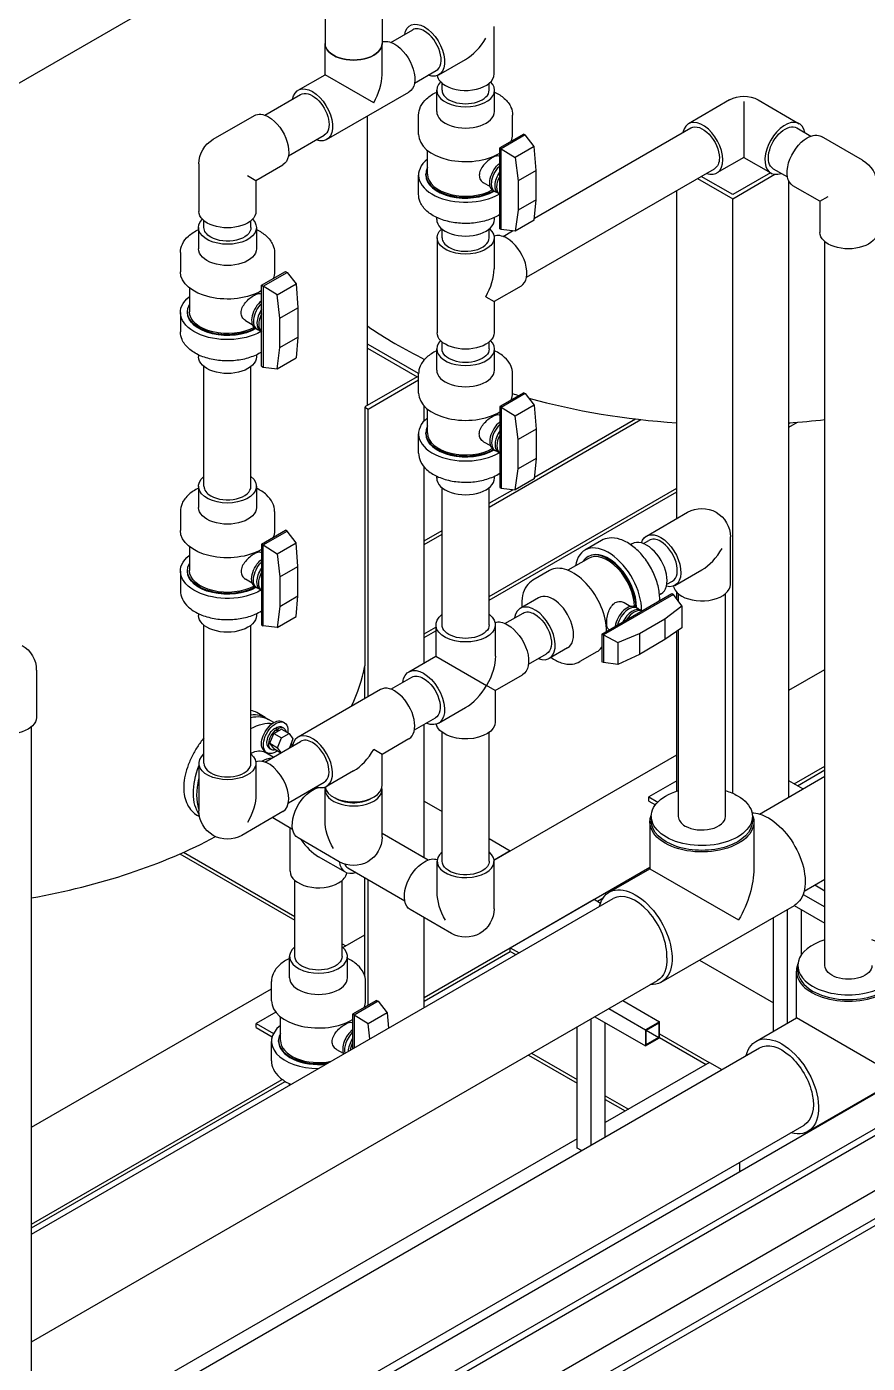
# Model space of a CAD drawing. Header units: inches. Extents: x 384 to 2495, y 344 to 1371.
# Drawn here: x 1359 to 1401.4, y 1245.7 to 1313.1 of the extents above; entities that cross this region are included whole.
import ezdxf

# ---------------------------------------------------------------- set-up
doc = ezdxf.new("R2010")
doc.units = ezdxf.units.IN
doc.header["$MEASUREMENT"] = 0
doc.layers.add('VISIBLE', color=7, linetype='Continuous')

msp = doc.modelspace()

# ---------------------------------------------------------------- linework, layer by layer
at = {"layer": 'VISIBLE'}
for p, q in [((1338.182, 1298.534), (1373.215, 1318.76)), ((1376.886, 1317.085), (1376.886, 1312.288)), ((1374.011, 1313.857), (1374.011, 1312.288)), ((1377.337, 1312.351), (1378.435, 1312.985)), ((1382.543, 1310.757), (1382.543, 1313.156)), ((1374.011, 1310.72), (1374.011, 1312.288)), ((1376.886, 1310.72), (1376.886, 1312.288)), ((1379.747, 1310.712), (1381.106, 1311.496)), ((1372.653, 1309.936), (1374.011, 1310.72)), ((1376.465, 1309.303), (1374.011, 1310.72)), ((1378.525, 1310.295), (1379.622, 1310.928)), ((1379.646, 1308.871), (1379.646, 1309.941)), ((1379.918, 1309.941), (1379.918, 1310.29)), ((1382.293, 1309.941), (1382.293, 1310.29)), ((1382.566, 1308.871), (1382.566, 1309.941)), ((1370.973, 1308.677), (1372.778, 1309.719)), ((1374.09, 1307.446), (1378.245, 1309.844)), ((1394.434, 1309.447), (1392.356, 1308.247)), ((1395.152, 1309.375), (1395.152, 1306.542)), ((1395.871, 1309.447), (1397.948, 1308.247)), ((1368.366, 1307.461), (1370.443, 1308.66)), ((1376.162, 1294.027), (1376.162, 1308.642)), ((1378.731, 1307.704), (1378.731, 1308.677)), ((1383.481, 1307.704), (1383.481, 1308.677)), ((1384.581, 1303.469), (1392.481, 1308.031)), ((1397.823, 1308.031), (1398.538, 1307.618)), ((1372.161, 1306.62), (1373.965, 1307.662)), ((1384.037, 1307.726), (1382.827, 1307.028)), ((1384.114, 1307.681), (1382.905, 1306.983)), ((1384.037, 1307.726), (1384.114, 1307.681)), ((1384.572, 1307.095), (1384.114, 1307.681)), ((1401.145, 1306.402), (1399.068, 1307.601)), ((1379.186, 1305.695), (1379.186, 1306.897)), ((1382.827, 1306.586), (1382.796, 1306.604)), ((1382.827, 1302.946), (1382.827, 1307.028)), ((1382.827, 1307.028), (1382.905, 1306.983)), ((1382.905, 1306.983), (1383.61, 1306.539)), ((1382.905, 1302.901), (1382.905, 1306.983)), ((1384.572, 1307.095), (1383.61, 1306.539)), ((1383.61, 1306.539), (1383.754, 1305.366)), ((1384.666, 1305.892), (1384.572, 1307.095)), ((1395.152, 1306.542), (1393.794, 1305.758)), ((1395.152, 1306.542), (1396.511, 1305.758)), ((1367.647, 1306.216), (1367.647, 1303.817)), ((1370.522, 1305.386), (1371.881, 1306.17)), ((1384.666, 1305.892), (1383.754, 1305.366)), ((1384.182, 1300.497), (1393.669, 1305.974)), ((1384.666, 1304.408), (1384.666, 1305.892)), ((1396.636, 1305.974), (1397.351, 1305.561)), ((1370.101, 1305.629), (1370.522, 1305.386)), ((1370.522, 1305.386), (1370.522, 1303.817)), ((1378.731, 1304.681), (1378.731, 1305.654)), ((1379.09, 1305.654), (1379.09, 1305.695)), ((1382.356, 1305.057), (1382.016, 1305.253)), ((1383.754, 1305.366), (1383.754, 1303.881)), ((1392.819, 1305.483), (1394.589, 1304.461)), ((1394.589, 1304.666), (1392.996, 1305.585)), ((1396.495, 1305.766), (1394.589, 1304.666)), ((1394.589, 1304.461), (1396.721, 1305.693)), ((1397.417, 1274.242), (1397.417, 1305.35)), ((1382.599, 1304.807), (1382.507, 1304.86)), ((1382.827, 1304.675), (1382.775, 1304.705)), ((1391.76, 1288.307), (1391.76, 1304.872)), ((1398.989, 1304.327), (1397.631, 1305.111)), ((1398.989, 1304.327), (1399.41, 1304.57)), ((1383.754, 1303.881), (1383.61, 1302.816)), ((1384.666, 1304.408), (1383.754, 1303.881)), ((1384.572, 1303.372), (1384.666, 1304.408)), ((1394.589, 1274.437), (1394.589, 1304.461)), ((1398.989, 1304.327), (1398.989, 1302.758)), ((1367.897, 1303.001), (1367.897, 1303.349)), ((1370.272, 1303.001), (1370.272, 1303.349)), ((1379.646, 1303.417), (1379.646, 1303.513)), ((1382.566, 1303.417), (1382.566, 1303.513)), ((1384.572, 1303.372), (1383.61, 1302.816)), ((1367.625, 1303.001), (1367.625, 1301.931)), ((1370.545, 1303.001), (1370.545, 1301.931)), ((1379.668, 1302.49), (1379.668, 1297.693)), ((1379.918, 1302.49), (1379.918, 1302.927)), ((1382.293, 1302.49), (1382.293, 1302.927)), ((1382.543, 1302.49), (1382.543, 1300.922)), ((1382.905, 1302.901), (1382.827, 1302.946)), ((1383.61, 1302.816), (1382.905, 1302.901)), ((1382.994, 1302.553), (1383.477, 1302.832)), ((1399.239, 1265.735), (1399.239, 1302.291)), ((1366.71, 1301.737), (1366.71, 1300.763)), ((1371.46, 1301.737), (1371.46, 1300.763)), ((1370.807, 1300.088), (1372.016, 1300.786)), ((1370.884, 1300.043), (1372.094, 1300.741)), ((1372.016, 1300.786), (1372.094, 1300.741)), ((1372.094, 1300.741), (1372.551, 1300.154)), ((1367.165, 1299.956), (1367.165, 1298.755)), ((1370.807, 1296.005), (1370.807, 1300.088)), ((1370.807, 1300.088), (1370.884, 1300.043)), ((1371.589, 1299.599), (1370.884, 1300.043)), ((1370.884, 1300.043), (1370.884, 1295.96)), ((1371.589, 1299.599), (1372.551, 1300.154)), ((1372.551, 1300.154), (1372.645, 1298.952)), ((1383.902, 1300.046), (1382.543, 1299.262)), ((1370.775, 1299.663), (1370.807, 1299.645)), ((1371.733, 1298.426), (1371.589, 1299.599)), ((1382.122, 1299.505), (1382.543, 1299.262)), ((1382.543, 1299.262), (1382.543, 1297.693)), ((1366.71, 1298.714), (1366.71, 1297.74)), ((1367.069, 1298.755), (1367.069, 1298.714)), ((1371.733, 1298.426), (1372.645, 1298.952)), ((1371.733, 1296.941), (1371.733, 1298.426)), ((1372.645, 1298.952), (1372.645, 1297.467)), ((1369.995, 1298.312), (1370.335, 1298.116)), ((1370.486, 1297.92), (1370.578, 1297.866)), ((1370.755, 1297.764), (1370.807, 1297.734)), ((1371.733, 1296.941), (1372.645, 1297.467)), ((1372.645, 1297.467), (1372.551, 1296.432)), ((1376.189, 1297.104), (1376.162, 1297.089)), ((1378.731, 1295.637), (1376.189, 1297.104)), ((1379.918, 1296.877), (1379.918, 1297.226)), ((1382.293, 1296.877), (1382.293, 1297.226)), ((1367.625, 1296.573), (1367.625, 1296.477)), ((1370.545, 1296.573), (1370.545, 1296.477)), ((1371.589, 1295.876), (1371.733, 1296.941)), ((1371.589, 1295.876), (1372.551, 1296.432)), ((1376.162, 1296.916), (1378.664, 1295.471)), ((1379.646, 1295.807), (1379.646, 1296.877)), ((1382.566, 1295.807), (1382.566, 1296.877)), ((1367.897, 1289.937), (1367.897, 1295.986)), ((1370.272, 1289.937), (1370.272, 1295.986)), ((1370.807, 1296.005), (1370.884, 1295.96)), ((1370.884, 1295.96), (1371.589, 1295.876)), ((1378.664, 1295.471), (1376.016, 1293.943)), ((1376.189, 1293.838), (1378.731, 1295.306)), ((1378.731, 1294.64), (1378.731, 1295.613)), ((1383.481, 1294.64), (1383.481, 1295.613)), ((1384.037, 1294.662), (1382.827, 1293.964)), ((1384.114, 1294.617), (1382.905, 1293.919)), ((1384.037, 1294.662), (1384.114, 1294.617)), ((1384.114, 1294.617), (1384.572, 1294.031)), ((1376.015, 1293.939), (1376.015, 1280.875)), ((1376.015, 1293.939), (1376.189, 1293.838)), ((1376.189, 1279.317), (1376.189, 1293.838)), ((1379.017, 1293.243), (1379.017, 1293.987)), ((1379.186, 1292.631), (1379.186, 1293.833)), ((1382.827, 1293.964), (1382.827, 1289.882)), ((1382.905, 1293.919), (1382.827, 1293.964)), ((1383.61, 1293.475), (1382.905, 1293.919)), ((1382.905, 1293.919), (1382.905, 1289.837)), ((1384.572, 1294.031), (1383.61, 1293.475)), ((1384.572, 1294.031), (1384.666, 1292.828)), ((1382.293, 1288.891), (1389.944, 1293.308)), ((1382.796, 1293.54), (1382.827, 1293.522)), ((1383.754, 1292.302), (1383.61, 1293.475)), ((1384.58, 1290.399), (1389.674, 1293.34)), ((1397.417, 1292.919), (1397.86, 1293.175)), ((1397.417, 1293.107), (1397.486, 1293.147)), ((1378.731, 1291.617), (1378.731, 1292.59)), ((1379.09, 1292.59), (1379.09, 1292.631)), ((1384.666, 1292.828), (1383.754, 1292.302)), ((1384.666, 1292.828), (1384.666, 1291.344)), ((1382.016, 1292.189), (1382.356, 1291.993)), ((1382.507, 1291.796), (1382.599, 1291.743)), ((1383.754, 1290.817), (1383.754, 1292.302)), ((1382.775, 1291.641), (1382.827, 1291.611)), ((1384.666, 1291.344), (1383.754, 1290.817)), ((1384.666, 1291.344), (1384.572, 1290.308)), ((1379.017, 1281.022), (1379.017, 1290.906)), ((1379.646, 1290.353), (1379.646, 1290.449)), ((1382.566, 1290.353), (1382.566, 1290.449)), ((1383.61, 1289.752), (1383.754, 1290.817)), ((1367.625, 1289.937), (1367.625, 1288.867)), ((1370.545, 1289.937), (1370.545, 1288.867)), ((1379.918, 1282.945), (1379.918, 1289.863)), ((1382.293, 1282.945), (1382.293, 1289.863)), ((1382.293, 1284.376), (1391.76, 1289.841)), ((1382.293, 1289.079), (1383.486, 1289.767)), ((1382.293, 1284.188), (1391.76, 1289.653)), ((1382.827, 1289.882), (1382.905, 1289.837)), ((1382.905, 1289.837), (1383.61, 1289.752)), ((1384.572, 1290.308), (1383.61, 1289.752)), ((1366.71, 1288.673), (1366.71, 1287.7)), ((1371.46, 1288.673), (1371.46, 1287.7)), ((1390.235, 1287.427), (1392.312, 1288.626)), ((1370.807, 1287.024), (1372.016, 1287.722)), ((1370.884, 1286.979), (1372.094, 1287.677)), ((1372.094, 1287.677), (1372.016, 1287.722)), ((1372.551, 1287.091), (1372.094, 1287.677)), ((1379.017, 1287.187), (1379.918, 1287.707)), ((1370.807, 1287.024), (1370.807, 1282.941)), ((1370.807, 1287.024), (1370.884, 1286.979)), ((1370.884, 1286.979), (1371.589, 1286.535)), ((1370.884, 1282.896), (1370.884, 1286.979)), ((1371.589, 1286.535), (1372.551, 1287.091)), ((1372.645, 1285.888), (1372.551, 1287.091)), ((1379.017, 1286.999), (1379.918, 1287.52)), ((1387.965, 1287.199), (1387.122, 1286.712)), ((1389.517, 1287.038), (1389.434, 1286.99)), ((1390.078, 1287.047), (1390.36, 1287.21)), ((1394.469, 1284.983), (1394.469, 1287.381)), ((1367.165, 1286.892), (1367.165, 1285.691)), ((1370.807, 1286.581), (1370.775, 1286.6)), ((1371.589, 1286.535), (1371.733, 1285.362)), ((1387.314, 1286.297), (1386.273, 1285.697)), ((1387.301, 1286.401), (1387.266, 1286.38)), ((1366.71, 1285.65), (1366.71, 1284.676)), ((1367.069, 1285.691), (1367.069, 1285.65)), ((1371.733, 1285.362), (1372.645, 1285.888)), ((1372.645, 1284.403), (1372.645, 1285.888)), ((1385.347, 1285.687), (1384.504, 1285.2)), ((1391.673, 1284.937), (1393.031, 1285.721)), ((1370.335, 1285.052), (1369.995, 1285.249)), ((1371.733, 1285.362), (1371.733, 1283.877)), ((1391.265, 1284.99), (1391.548, 1285.153)), ((1370.578, 1284.803), (1370.486, 1284.856)), ((1370.807, 1284.67), (1370.755, 1284.7)), ((1371.733, 1283.877), (1372.645, 1284.403)), ((1372.551, 1283.368), (1372.645, 1284.403)), ((1384.793, 1284.311), (1383.867, 1283.776)), ((1387.981, 1282.477), (1391.516, 1284.518)), ((1391.594, 1284.473), (1388.058, 1282.432)), ((1390.977, 1284.509), (1390.894, 1284.461)), ((1391.516, 1284.518), (1391.594, 1284.473)), ((1392.019, 1283.905), (1391.594, 1284.473)), ((1391.76, 1284.251), (1391.76, 1284.595)), ((1391.844, 1284.14), (1391.844, 1284.515)), ((1394.219, 1273.271), (1394.219, 1284.515)), ((1371.733, 1283.877), (1371.589, 1282.812)), ((1389.112, 1284.067), (1389.452, 1283.871)), ((1389.698, 1283.839), (1389.79, 1283.786)), ((1389.967, 1283.684), (1390.019, 1283.654)), ((1391.169, 1283.248), (1392.019, 1283.905)), ((1392.019, 1283.905), (1392.019, 1282.794)), ((1367.625, 1283.509), (1367.625, 1283.413)), ((1367.897, 1275.954), (1367.897, 1282.923)), ((1370.272, 1275.954), (1370.272, 1282.923)), ((1370.545, 1283.509), (1370.545, 1283.413)), ((1370.807, 1282.941), (1370.884, 1282.896)), ((1371.589, 1282.812), (1370.884, 1282.896)), ((1371.589, 1282.812), (1372.551, 1283.368)), ((1379.606, 1282.945), (1379.606, 1281.362)), ((1382.606, 1282.945), (1382.606, 1281.362)), ((1383.091, 1283.014), (1384.003, 1283.54)), ((1389.883, 1282.506), (1391.169, 1283.248)), ((1391.169, 1283.248), (1391.169, 1282.195)), ((1441.972, 1282.479), (1317.743, 1210.756)), ((1379.017, 1282.484), (1379.606, 1282.824)), ((1379.017, 1282.296), (1379.606, 1282.636)), ((1387.981, 1282.477), (1387.981, 1281.081)), ((1387.981, 1282.477), (1388.058, 1282.432)), ((1388.058, 1282.432), (1388.795, 1282.044)), ((1388.058, 1282.432), (1388.058, 1281.036)), ((1388.332, 1282.716), (1388.364, 1282.698)), ((1388.795, 1282.044), (1389.883, 1282.506)), ((1389.883, 1282.506), (1389.883, 1281.453)), ((1392.019, 1282.794), (1391.169, 1282.195)), ((1391.76, 1274.548), (1391.76, 1282.612)), ((1391.844, 1273.271), (1391.844, 1282.671)), ((1443.497, 1281.599), (1319.268, 1209.875)), ((1386.253, 1281.782), (1385.327, 1281.247)), ((1387.722, 1281.573), (1386.879, 1281.087)), ((1388.795, 1282.044), (1388.795, 1280.933)), ((1391.169, 1282.195), (1389.883, 1281.453)), ((1443.497, 1281.242), (1319.268, 1209.518)), ((1378.234, 1280.57), (1379.606, 1281.362)), ((1379.606, 1281.362), (1382.166, 1279.884)), ((1384.279, 1280.957), (1385.191, 1281.483)), ((1388.058, 1281.036), (1387.981, 1281.081)), ((1388.795, 1280.933), (1388.058, 1281.036)), ((1389.883, 1281.453), (1388.795, 1280.933)), ((1359.438, 1280.662), (1359.438, 1278.263)), ((1375.938, 1280.519), (1376.012, 1280.561)), ((1375.987, 1280.734), (1376.012, 1280.749)), ((1376.012, 1279.215), (1376.012, 1280.861)), ((1377.337, 1279.691), (1378.391, 1280.3)), ((1382.606, 1279.63), (1383.977, 1280.422)), ((1397.417, 1279.644), (1399.239, 1280.696)), ((1376.807, 1279.674), (1372.653, 1277.276)), ((1382.606, 1279.63), (1382.166, 1279.884)), ((1382.606, 1279.63), (1382.606, 1278.046)), ((1370.986, 1278.269), (1370.566, 1278.512)), ((1371.431, 1278.013), (1371.163, 1278.167)), ((1378.525, 1277.635), (1379.578, 1278.243)), ((1379.734, 1277.972), (1381.106, 1278.764)), ((1442.281, 1277.759), (1319.268, 1206.737)), ((1359.188, 1241.342), (1359.188, 1277.796)), ((1371.423, 1277.457), (1371.806, 1277.678)), ((1371.476, 1277.722), (1371.57, 1277.667)), ((1371.556, 1277.675), (1371.564, 1277.773)), ((1371.564, 1277.773), (1371.659, 1277.718)), ((1371.57, 1277.667), (1371.581, 1277.548)), ((1371.648, 1277.587), (1371.659, 1277.718)), ((1371.806, 1277.678), (1372.193, 1277.455)), ((1371.927, 1277.726), (1371.832, 1277.781)), ((1371.957, 1277.998), (1371.863, 1278.052)), ((1379.017, 1271.187), (1379.017, 1277.919)), ((1379.918, 1271.008), (1379.918, 1277.517)), ((1382.293, 1271.008), (1382.293, 1277.517)), ((1443.497, 1277.057), (1319.268, 1205.333)), ((1370.973, 1276.017), (1372.778, 1277.059)), ((1371.232, 1276.964), (1371.423, 1277.457)), ((1371.423, 1276.692), (1371.232, 1276.964)), ((1371.232, 1276.964), (1371.619, 1276.741)), ((1371.423, 1277.457), (1371.81, 1277.234)), ((1371.619, 1276.741), (1371.81, 1277.234)), ((1371.81, 1277.234), (1372.193, 1277.455)), ((1372.193, 1277.455), (1372.384, 1277.183)), ((1372.384, 1277.183), (1372.209, 1276.73)), ((1378.245, 1277.184), (1376.886, 1276.4)), ((1443.497, 1276.7), (1319.268, 1204.976)), ((1371.399, 1276.263), (1370.972, 1276.51)), ((1371.082, 1276.482), (1370.988, 1276.537)), ((1371.302, 1276.644), (1371.207, 1276.698)), ((1371.423, 1276.692), (1371.782, 1276.484)), ((1371.794, 1276.491), (1371.619, 1276.741)), ((1376.886, 1276.4), (1376.465, 1276.643)), ((1376.886, 1274.832), (1376.886, 1276.4)), ((1382.541, 1271.055), (1391.76, 1276.378)), ((1367.647, 1275.954), (1367.647, 1273.556)), ((1370.522, 1275.954), (1370.522, 1274.386)), ((1375.449, 1275.57), (1374.09, 1274.786)), ((1397.689, 1274.91), (1399.239, 1275.805)), ((1397.852, 1274.817), (1399.239, 1275.617)), ((1372.161, 1273.96), (1373.965, 1275.002)), ((1391.76, 1275.068), (1390.346, 1274.251)), ((1395.941, 1273.39), (1399.239, 1275.294)), ((1398.132, 1274.655), (1397.417, 1275.068)), ((1373.493, 1274.729), (1373.56, 1274.69)), ((1374.011, 1273.059), (1374.011, 1274.627)), ((1376.886, 1272.229), (1376.886, 1274.627)), ((1390.346, 1274.251), (1390.803, 1273.987)), ((1390.346, 1274.047), (1390.346, 1274.251)), ((1371.881, 1273.51), (1369.804, 1272.311)), ((1379.017, 1274.039), (1379.918, 1273.519)), ((1390.346, 1274.047), (1390.686, 1273.851)), ((1367.68, 1273.25), (1367.566, 1273.316)), ((1371.368, 1273.214), (1372.373, 1272.634)), ((1390.406, 1272.99), (1390.406, 1270.628)), ((1390.48, 1273.271), (1390.48, 1273.028)), ((1395.582, 1273.271), (1395.582, 1273.028)), ((1395.656, 1272.99), (1395.656, 1270.628)), ((1372.244, 1270.498), (1372.244, 1272.708)), ((1374.73, 1270.984), (1372.653, 1272.183)), ((1376.886, 1272.417), (1379.217, 1271.071)), ((1382.293, 1272.148), (1383.363, 1271.53)), ((1366.87, 1271.458), (1372.494, 1268.212)), ((1383.363, 1271.53), (1382.541, 1271.055)), ((1366.686, 1271.377), (1372.494, 1268.024)), ((1375.039, 1270.452), (1373.681, 1271.237)), ((1379.668, 1269.44), (1379.668, 1271.008)), ((1382.543, 1268.61), (1382.543, 1271.008)), ((1375.164, 1270.669), (1378.03, 1269.015)), ((1376.012, 1265.22), (1376.012, 1270.18)), ((1376.189, 1263.737), (1376.189, 1270.077)), ((1379.017, 1264.13), (1390.406, 1270.705)), ((1388.36, 1269.446), (1390.406, 1270.628)), ((1390.406, 1270.628), (1394.887, 1268.04)), ((1398.191, 1269.493), (1399.239, 1270.098)), ((1372.494, 1266.196), (1372.494, 1270.03)), ((1374.869, 1266.196), (1374.869, 1270.03)), ((1398.735, 1269.807), (1399.239, 1269.516)), ((1359.188, 1252.171), (1388.547, 1269.121)), ((1383.363, 1266.639), (1387.598, 1269.085)), ((1387.598, 1269.085), (1387.922, 1268.898)), ((1387.761, 1268.991), (1388.057, 1269.162)), ((1390.985, 1264.9), (1397.702, 1268.778)), ((1397.696, 1268.774), (1399.239, 1267.883)), ((1398.142, 1269.333), (1399.239, 1268.7)), ((1380.387, 1267.365), (1378.31, 1268.564)), ((1379.017, 1263.619), (1379.017, 1268.156)), ((1396.641, 1262.422), (1396.641, 1268.165)), ((1397.348, 1262.83), (1397.348, 1268.573)), ((1398.055, 1266.278), (1398.055, 1268.567)), ((1374.869, 1266.84), (1375.054, 1266.733)), ((1374.911, 1266.65), (1376.012, 1267.286)), ((1372.221, 1265.127), (1372.221, 1266.196)), ((1375.141, 1265.127), (1375.141, 1266.196)), ((1379.017, 1263.942), (1383.363, 1266.451)), ((1383.363, 1266.451), (1383.363, 1266.639)), ((1383.363, 1266.639), (1383.805, 1266.384)), ((1383.363, 1266.451), (1383.643, 1266.29)), ((1392.916, 1266.014), (1396.641, 1263.864)), ((1397.802, 1263.092), (1397.802, 1265.455)), ((1397.876, 1265.492), (1397.876, 1265.735)), ((1359.188, 1246.74), (1390.796, 1264.989)), ((1371.306, 1263.959), (1371.306, 1264.933)), ((1376.056, 1263.959), (1376.056, 1264.933)), ((1359.188, 1257.572), (1371.306, 1264.569)), ((1371.525, 1263.385), (1370.532, 1262.812)), ((1376.612, 1263.982), (1375.403, 1263.284)), ((1376.69, 1263.937), (1375.481, 1263.239)), ((1376.012, 1263.635), (1376.012, 1263.697)), ((1377.147, 1263.35), (1376.185, 1262.795)), ((1376.612, 1263.982), (1376.69, 1263.937)), ((1376.69, 1263.937), (1377.147, 1263.35)), ((1377.147, 1263.35), (1377.208, 1262.575)), ((1388.332, 1263.566), (1390.189, 1262.494)), ((1389.039, 1263.974), (1390.896, 1262.902)), ((1370.532, 1262.812), (1371.407, 1262.306)), ((1370.532, 1262.607), (1370.532, 1262.812)), ((1371.761, 1261.951), (1371.761, 1263.152)), ((1375.371, 1262.859), (1375.403, 1262.841)), ((1375.403, 1263.284), (1375.403, 1261.532)), ((1375.481, 1263.239), (1375.403, 1263.284)), ((1376.185, 1262.795), (1375.481, 1263.239)), ((1375.481, 1263.239), (1375.481, 1261.577)), ((1376.278, 1262.038), (1376.185, 1262.795)), ((1386.742, 1256.523), (1386.742, 1262.648)), ((1387.449, 1256.681), (1387.449, 1263.056)), ((1387.625, 1263.158), (1390.189, 1261.678)), ((1388.156, 1257.09), (1388.156, 1262.851)), ((1390.896, 1262.902), (1390.189, 1262.494)), ((1390.224, 1262.474), (1390.86, 1262.841)), ((1390.86, 1262.841), (1390.86, 1262.106)), ((1390.896, 1262.086), (1390.896, 1262.902)), ((1395.755, 1261.91), (1397.802, 1263.092)), ((1402.283, 1260.505), (1397.802, 1263.092)), ((1370.532, 1262.607), (1371.34, 1262.141)), ((1390.189, 1262.494), (1390.189, 1261.678)), ((1390.189, 1261.678), (1390.896, 1262.086)), ((1390.224, 1262.474), (1390.86, 1262.106)), ((1390.224, 1261.739), (1390.224, 1262.474)), ((1390.86, 1262.106), (1390.224, 1261.739)), ((1390.896, 1262.29), (1393.404, 1260.842)), ((1390.896, 1262.102), (1393.241, 1260.748)), ((1360.983, 1241.402), (1395.943, 1261.586)), ((1371.306, 1260.936), (1371.306, 1261.91)), ((1371.665, 1261.91), (1371.665, 1261.951)), ((1374.591, 1261.508), (1374.931, 1261.312)), ((1384.436, 1261.317), (1386.742, 1259.985)), ((1384.273, 1261.223), (1386.742, 1259.798)), ((1393.411, 1260.846), (1388.156, 1257.812)), ((1393.411, 1260.846), (1394.036, 1260.485)), ((1398.38, 1257.364), (1405.098, 1261.242)), ((1359.188, 1252.682), (1371.848, 1259.991)), ((1359.188, 1252.494), (1371.998, 1259.89)), ((1372.221, 1259.695), (1372.221, 1259.769)), ((1388.156, 1259.169), (1389.331, 1258.491)), ((1388.156, 1258.981), (1389.168, 1258.397)), ((1363.233, 1237.504), (1398.193, 1257.688)), ((1398.742, 1257.572), (1398.787, 1257.546)), ((1398.904, 1257.666), (1398.949, 1257.64)), ((1386.742, 1256.996), (1360.424, 1241.801)), ((1386.958, 1256.398), (1386.742, 1256.523)), ((1394.936, 1255.808), (1394.936, 1255.323))]:
    msp.add_line(p, q, dxfattribs=at)
at = {"layer": 'VISIBLE', "extrusion": (0, 0, -1)}
for centre, radius, start, end in [((-1395.152, 1308.202), 1.437, 60, 120), ((-1369.085, 1306.216), 1.437, 360, 60), ((-1400.427, 1305.157), 1.437, 120, 180), ((-1393.031, 1287.381), 1.438, 60, 180), ((-1358, 1280.662), 1.437, 120, 180), ((-1369.085, 1273.556), 1.437, 240, 0), ((-1375.449, 1272.229), 1.438, 180, 300), ((-1381.106, 1268.61), 1.438, 180, 300)]:
    msp.add_arc(centre, radius, start, end, dxfattribs=at)
for centre, major_axis, start_param, end_param in [((1379.029, 1311.957), (-0.719, 1.245), -0.598668, 0.785398), ((1379.029, 1311.957), (0.719, -1.245), -2.356194, 0.598668), ((1375.449, 1312.288), (1.438, 0), 0, 3.141593), ((1377.526, 1311.089), (-0.719, 1.245), 0.104791, 0.785398), ((1377.526, 1311.089), (0.719, -1.245), -2.356194, 0), ((1373.372, 1308.691), (-0.719, 1.245), -0.598668, 0.785398), ((1373.372, 1308.691), (-0.594, 1.028), 0, 3.141593), ((1373.372, 1308.691), (0.719, -1.245), -2.356194, 0.598668), ((1371.162, 1307.415), (-0.719, 1.245), 0, 0.785398), ((1371.162, 1307.415), (0.719, -1.245), -2.356194, 0), ((1393.075, 1307.003), (-0.594, 1.028), 0, 2.356194), ((1397.229, 1307.003), (-0.594, -1.028), 0, 3.141593), ((1398.349, 1306.356), (-0.719, -1.245), 0, 2.356194), ((1398.349, 1306.356), (0.719, 1.245), -0.785398, 0), ((1393.075, 1307.003), (0.594, -1.028), -0.785398, 0), ((1382.944, 1305.618), (-0.437, -0.758), 0, 2.166487), ((1383.036, 1305.564), (-0.438, -0.758), -0.203431, 2.012314), ((1383.213, 1305.462), (-0.437, -0.758), 0, 1.683805), ((1383.305, 1305.409), (-0.438, -0.758), 0.095685, 1.475111), ((1369.085, 1303.817), (1.437, 0), 0, 3.141593), ((1369.085, 1303.001), (1.46, 0), -0.523722, 3.665315), ((1369.085, 1303.001), (-1.188, 0), -0.785398, 0), ((1369.085, 1303.001), (1.188, 0), 0, 2.356194), ((1381.106, 1302.49), (1.438, 0), -0.575411, 3.717004), ((1400.427, 1302.758), (1.437, 0), 0, 3.141593), ((1369.085, 1301.931), (1.46, 0), 0, 3.141593), ((1369.085, 1300.763), (-2.375, 0), -2.381788, 0), ((1369.085, 1300.763), (2.375, 0), 0, 0.251938), ((1369.085, 1298.714), (-2.375, 0), -2.36359, 0.629332), ((1369.085, 1298.755), (-2.016, 0), -2.340005, 0.309845), ((1369.085, 1298.714), (-2.016, 0), -2.364906, 0), ((1369.085, 1298.755), (-1.92, 0), -2.345713, 0), ((1381.106, 1297.693), (1.438, 0), 0, 3.141593), ((1369.085, 1296.477), (1.46, 0), 0, 3.141593), ((1381.106, 1296.877), (1.188, 0), 0, 3.141593), ((1352.162, 1295.471), (24, 0), 0.110566, 0.110827), ((1369.085, 1289.937), (1.46, 0), -0.620898, 3.762491), ((1369.085, 1288.867), (1.46, 0), 0, 3.141593), ((1369.085, 1287.7), (-2.375, 0), -2.381788, 0), ((1369.085, 1287.7), (2.375, 0), 0, 0.251938), ((1390.954, 1286.182), (-0.719, 1.245), -0.495948, 0.785398), ((1390.954, 1286.182), (0.719, -1.245), -2.356194, 0.495948), ((1369.085, 1285.65), (-2.375, 0), -2.36359, 0.629332), ((1369.085, 1285.691), (-2.016, 0), -2.340005, 0.309845), ((1369.085, 1285.65), (-2.016, 0), -2.364906, 0), ((1369.085, 1285.691), (-1.92, 0), -2.345713, 0), ((1370.923, 1285.613), (-0.437, -0.758), 0, 2.166487), ((1371.015, 1285.56), (-0.437, -0.758), -0.203431, 2.012314), ((1371.192, 1285.458), (-0.437, -0.758), 0, 1.683805), ((1371.284, 1285.405), (-0.437, -0.758), 0.095685, 1.475111), ((1384.597, 1282.512), (-0.594, 1.028), 0, 0.785398), ((1369.085, 1283.413), (1.46, 0), 0, 3.141593), ((1381.106, 1282.945), (1.5, 0), -0.657264, 3.798857), ((1381.106, 1282.945), (1.188, 0), 0, 3.141593), ((1383.227, 1281.721), (-0.75, 1.299), 0.141897, 0.785398), ((1383.227, 1281.721), (0.75, -1.299), -2.356194, 0), ((1384.597, 1282.512), (0.594, -1.028), -2.356194, 0), ((1381.106, 1280.496), (-1.061, -1.837), 3.926991, 4.712389), ((1378.984, 1279.271), (-0.75, 1.299), -0.657264, 0.785398), ((1378.984, 1279.271), (-0.594, 1.028), 0, 0.785398), ((1378.984, 1279.271), (0.75, -1.299), -2.356194, 0.657264), ((1378.984, 1279.271), (0.594, -1.028), -2.356194, 0), ((1358, 1278.263), (1.438, 0), 0, 3.141593), ((1369.486, 1275.671), (1.5, 2.598), -0.405796, 0.05896), ((1369.663, 1275.569), (1.5, 2.598), -0.494078, 0), ((1370.238, 1275.238), (1.5, 2.598), -0.769014, -0.229922), ((1371.425, 1277.294), (-0.438, -0.758), 0, 3.141593), ((1371.52, 1277.24), (-0.438, -0.758), -0.930402, 3.926991), ((1371.52, 1277.24), (-0.312, -0.541), 0, 2.255771), ((1371.615, 1277.185), (-0.312, -0.541), -0.579902, 2.255771), ((1371.52, 1277.24), (0.312, 0.541), -0.684975, 0), ((1371.615, 1277.185), (0.312, 0.541), -0.684975, 0.579902), ((1371.52, 1277.24), (-0.438, -0.758), -2.356194, -2.211191), ((1381.106, 1278.046), (1.5, 0), 0, 2.999696), ((1370.238, 1275.238), (-1.5, -2.598), -2.581853, -2.501575), ((1369.085, 1275.954), (1.437, 0), -0.598668, 3.740261), ((1370.238, 1275.238), (0.734, 1.272), -0.751927, 0), ((1370.856, 1274.88), (0.734, 1.272), -0.820667, -0.31557), ((1369.486, 1275.671), (-1.5, -2.598), 0.252483, 1.307273), ((1369.663, 1275.569), (1.5, 2.598), -2.673051, -2.039338), ((1369.085, 1273.556), (1.016, 1.761), 0.785398, 1.570796), ((1373.372, 1273.428), (-0.719, -1.245), 0, 2.356194), ((1373.372, 1273.428), (0.719, 1.245), -0.785398, -0.451088), ((1373.372, 1273.428), (0.719, 1.245), -0.192413, -0.096327), ((1375.449, 1274.627), (-1.187, 0), -2.356194, -0.685002), ((1375.449, 1274.627), (-1.188, 0), -2.456591, -2.356194), ((1393.031, 1273.271), (2.551, 0), -0.785398, 4.228113), ((1393.031, 1273.271), (2.551, 0), -1.086521, -0.785398), ((1396.39, 1271.051), (-1.313, 2.273), 0.32393, 0.785398), ((1375.449, 1272.229), (-1.016, 1.761), -1.570796, -0.785398), ((1393.031, 1272.99), (-2.625, 0), -0.785398, 0.245839), ((1393.031, 1273.028), (2.551, 0), 0, 3.141593), ((1393.031, 1272.99), (2.625, 0), -0.245839, 2.356194), ((1396.39, 1271.051), (1.312, -2.273), -2.356194, 0), ((1375.758, 1271.697), (-0.719, -1.245), -0.598668, 0.664498), ((1379.029, 1269.809), (-0.719, -1.245), 0, 2.356194), ((1379.029, 1269.809), (0.719, 1.245), -0.785398, -0.096327), ((1381.106, 1271.008), (-1.188, 0), -2.356194, 0), ((1381.106, 1271.008), (1.188, 0), 0, 0.785398), ((1393.031, 1269.112), (-1.856, -3.215), 3.926991, 4.712389), ((1381.106, 1268.61), (-1.016, 1.761), -1.570796, -0.785398), ((1389.672, 1267.173), (-1.312, 2.273), -0.5411, 0.785398), ((1389.672, 1267.173), (1.312, -2.273), -2.356194, 0.363698), ((1373.681, 1266.196), (1.188, 0), 0, 3.141593), ((1389.671, 1266.937), (1.125, -1.949), -0.849331, 0), ((1400.427, 1265.735), (1.187, 0), 0, 3.141593), ((1397.068, 1259.637), (-1.313, 2.273), -0.5411, 0.785398), ((1397.068, 1259.637), (-1.125, 1.949), 0, 3.141593), ((1397.068, 1259.637), (1.312, -2.273), -2.356194, 0.5411)]:
    msp.add_ellipse(centre, major_axis=major_axis, ratio=0.57735, start_param=start_param, end_param=end_param, dxfattribs=at)
at = {"layer": 'VISIBLE'}
for centre, major_axis, start_param, end_param in [((1379.029, 1311.957), (-0.594, 1.028), -0.785398, 0), ((1379.029, 1311.957), (0.594, -1.028), 0, 2.356194), ((1375.449, 1312.288), (-1.438, 0), 0, 3.141593), ((1381.106, 1313.156), (-1.016, -1.761), 0.785398, 1.570796), ((1375.449, 1309.89), (-1.016, -1.761), 1.570796, 2.356194), ((1381.106, 1310.757), (-1.437, 0), 0.096327, 0.785398), ((1381.106, 1310.757), (1.438, 0), -2.356194, 0), ((1381.106, 1309.941), (-1.46, 0), -0.523722, 3.665315), ((1381.106, 1309.941), (-1.188, 0), 0, 3.141593), ((1381.106, 1308.871), (-1.46, 0), 0, 3.141593), ((1393.075, 1307.003), (-0.719, 1.245), -2.356194, 0.598668), ((1397.229, 1307.003), (0.719, 1.245), -0.598668, 3.740261), ((1381.106, 1307.704), (-2.375, 0), 0, 2.381788), ((1381.106, 1307.704), (2.375, 0), -0.251938, 0), ((1381.106, 1305.654), (-2.375, 0), -0.629332, 2.36359), ((1381.106, 1305.695), (-2.016, 0), -0.309845, 2.340005), ((1393.075, 1307.003), (0.719, -1.245), -0.598668, 0.785398), ((1381.106, 1305.654), (-2.016, 0), 0, 2.364906), ((1381.106, 1305.695), (-1.92, 0), 0, 2.345713), ((1381.106, 1303.417), (-1.46, 0), 0, 3.141593), ((1381.106, 1302.49), (-1.187, 0), 0, 0.785398), ((1381.106, 1302.49), (1.188, 0), -2.356194, 0), ((1383.183, 1301.291), (-0.719, 1.245), -0.785398, -0.096327), ((1383.183, 1301.291), (0.719, -1.245), 0, 2.356194), ((1381.106, 1300.092), (-1.016, -1.761), 1.570796, 2.356194), ((1370.923, 1298.677), (-0.437, -0.758), -2.166487, 0), ((1371.015, 1298.624), (-0.437, -0.758), -2.012314, 0.203431), ((1371.192, 1298.522), (-0.437, -0.758), -1.683805, 0), ((1371.284, 1298.469), (-0.438, -0.758), -1.475111, -0.095685), ((1394.589, 1306.902), (24, 0), -2.446145, -2.275653), ((1381.106, 1296.877), (-1.46, 0), -0.523722, 3.665315), ((1381.106, 1295.807), (-1.46, 0), 0, 3.141593), ((1381.106, 1294.64), (-2.375, 0), 0, 2.381788), ((1381.106, 1294.64), (2.375, 0), -0.251938, 0), ((1394.589, 1306.902), (24, 0), -2.051993, -2.037065), ((1394.589, 1306.902), (24, 0), -2.014044, -1.688922), ((1381.106, 1292.59), (-2.375, 0), -0.629332, 2.36359), ((1382.944, 1292.554), (-0.437, -0.758), -2.166487, 0), ((1383.036, 1292.501), (-0.437, -0.758), -2.012314, 0.203431), ((1394.589, 1306.902), (24, 0), -1.452671, -1.375793), ((1381.106, 1292.631), (-2.016, 0), -0.309845, 2.340005), ((1381.106, 1292.59), (-2.016, 0), 0, 2.364906), ((1381.106, 1292.631), (-1.92, 0), 0, 2.345713), ((1383.213, 1292.398), (-0.438, -0.758), -1.683805, 0), ((1383.305, 1292.345), (-0.437, -0.758), -1.475111, -0.095685), ((1381.106, 1290.353), (-1.46, 0), 0, 3.141593), ((1369.085, 1289.937), (-1.188, 0), 0, 0.785398), ((1369.085, 1289.937), (1.188, 0), -2.356194, 0), ((1388.309, 1284.655), (-1.188, 2.057), -2.36359, 0.629332), ((1390.247, 1285.774), (0.73, -1.264), 0, 3.141593), ((1390.954, 1286.182), (-0.594, 1.028), -0.785398, 0), ((1390.954, 1286.182), (0.594, -1.028), 0, 2.356194), ((1388.274, 1284.635), (-1.008, 1.746), -2.340005, 0.309845), ((1388.309, 1284.655), (-1.008, 1.746), -2.364906, 0), ((1388.274, 1284.635), (-0.96, 1.663), -2.345713, 0), ((1393.031, 1287.381), (-1.016, -1.761), 0.785398, 1.570796), ((1386.534, 1283.63), (-1.188, 2.057), -2.381788, 0), ((1393.031, 1284.983), (1.438, 0), -2.356194, 0), ((1385.523, 1283.047), (0.73, -1.264), 0, 3.141593), ((1393.031, 1284.983), (-1.438, 0), 0.096327, 0.785398), ((1384.597, 1282.512), (0.73, -1.264), -0.620898, 3.762491), ((1389.26, 1283.081), (0.438, 0.758), 0, 2.166487), ((1389.352, 1283.028), (0.437, 0.758), -0.203431, 2.012314), ((1389.529, 1282.926), (0.438, 0.758), 0, 1.683805), ((1389.621, 1282.873), (0.437, 0.758), 0.095685, 1.475111), ((1386.534, 1283.63), (1.187, -2.057), 0, 0.251938), ((1352.162, 1282.408), (24, 0), -0.260944, -0.110827), ((1377.526, 1278.429), (0.719, -1.245), 0, 3.141593), ((1381.106, 1280.496), (-1.061, -1.837), 0.785398, 1.570796), ((1373.372, 1276.031), (0.719, -1.245), -0.598668, 3.740261), ((1373.372, 1276.031), (-0.594, 1.028), -0.785398, 0), ((1373.372, 1276.031), (0.594, -1.028), 0, 2.356194), ((1371.162, 1274.755), (0.719, -1.245), 0, 3.045266), ((1375.449, 1277.23), (1.016, 1.761), 3.926991, 4.712389), ((1369.085, 1275.954), (-1.188, 0), 0, 3.141593), ((1375.449, 1274.832), (-1.438, 0), 0.096327, 3.141593), ((1375.449, 1274.627), (-1.438, 0), -0.123287, 2.356194), ((1375.449, 1274.627), (1.437, 0), -0.785398, 0.123287), ((1393.031, 1273.271), (-1.188, 0), 0, 0.785398), ((1393.031, 1273.271), (1.188, 0), -2.356194, 0), ((1352.162, 1282.408), (24, 0), -1.273718, -0.82287), ((1373.681, 1272.897), (1.016, -1.761), -1.449708, -0.785398), ((1381.106, 1271.008), (-1.438, 0), -0.598668, 2.356194), ((1381.106, 1271.008), (1.438, 0), -0.785398, 0.598668), ((1375.758, 1271.697), (-0.594, -1.028), -0.377171, 0), ((1373.681, 1270.498), (-1.437, 0), 0, 2.356194), ((1373.681, 1270.498), (1.438, 0), -0.785398, -0.096327), ((1389.672, 1267.173), (-1.125, 1.949), -2.428121, 0), ((1400.427, 1265.735), (-2.551, 0), -1.086521, 0.785398), ((1400.427, 1265.735), (2.551, 0), -2.356194, 1.086521), ((1373.681, 1266.196), (-1.46, 0), -0.620898, 3.762491), ((1400.427, 1265.455), (-2.625, 0), -0.245839, 3.387431), ((1400.427, 1265.492), (-2.551, 0), 0, 0.785398), ((1400.427, 1265.492), (2.551, 0), -2.356194, 0), ((1373.681, 1265.127), (-1.46, 0), 0, 3.141593), ((1373.681, 1263.959), (-2.375, 0), 0, 2.381788), ((1373.681, 1263.959), (2.375, 0), -0.251938, 0), ((1373.681, 1261.91), (-2.375, 0), -0.629332, 1.570998), ((1373.681, 1261.951), (-2.016, 0), -0.309845, 1.816944), ((1375.52, 1261.873), (-0.437, -0.758), -2.166487, -0.392862), ((1375.611, 1261.82), (-0.437, -0.758), -2.012314, -0.549247), ((1375.788, 1261.718), (-0.438, -0.758), -1.683805, -0.837174), ((1373.681, 1261.91), (-2.016, 0), 0, 1.770255), ((1373.681, 1261.951), (-1.92, 0), 0, 1.907463), ((1375.88, 1261.665), (-0.438, -0.758), -1.475111, -0.987087)]:
    msp.add_ellipse(centre, major_axis=major_axis, ratio=0.57735, start_param=start_param, end_param=end_param, dxfattribs=at)
for points, knots in [([(1378.731, 1308.677), (1378.731, 1308.825), (1378.766, 1308.972), (1378.902, 1309.256), (1379.006, 1309.391), (1379.279, 1309.64), (1379.451, 1309.753), (1379.646, 1309.845)], [3.1415927, 3.1415927, 3.1415927, 3.1415927, 3.4109128, 3.4109128, 3.7035003, 3.7035003, 4.0239078, 4.0239078, 4.0239078, 4.0239078]), ([(1382.566, 1309.845), (1382.752, 1309.756), (1382.919, 1309.649), (1383.206, 1309.393), (1383.324, 1309.241), (1383.451, 1308.946), (1383.481, 1308.812), (1383.481, 1308.677)], [5.4008701, 5.4008701, 5.4008701, 5.4008701, 5.7083334, 5.7083334, 6.0374702, 6.0374702, 6.2831853, 6.2831853, 6.2831853, 6.2831853]), ([(1382.796, 1306.604), (1382.762, 1306.623), (1382.716, 1306.628), (1382.602, 1306.602), (1382.533, 1306.572), (1382.393, 1306.492), (1382.313, 1306.436), (1382.156, 1306.305), (1382.079, 1306.229), (1381.953, 1306.078), (1381.895, 1305.991), (1381.815, 1305.815), (1381.795, 1305.725), (1381.795, 1305.563), (1381.815, 1305.482), (1381.895, 1305.345), (1381.953, 1305.289), (1382.016, 1305.253)], [0.595502, 0.595502, 0.595502, 0.595502, 0.892931, 0.892931, 1.19036, 1.19036, 1.487789, 1.487789, 1.785218, 1.785218, 2.082969, 2.082969, 2.38072, 2.38072, 2.678471, 2.678471, 2.976222, 2.976222, 2.976222, 2.976222]), ([(1382.827, 1303.658), (1382.742, 1303.603), (1382.649, 1303.552), (1382.346, 1303.41), (1382.116, 1303.336), (1381.633, 1303.236), (1381.38, 1303.21), (1380.873, 1303.208), (1380.62, 1303.231), (1380.137, 1303.325), (1379.907, 1303.395), (1379.491, 1303.581), (1379.306, 1303.697), (1379.005, 1303.965), (1378.888, 1304.117), (1378.76, 1304.411), (1378.731, 1304.546), (1378.731, 1304.681)], [0.729849, 0.729849, 0.729849, 0.729849, 0.890122, 0.890122, 1.227243, 1.227243, 1.561904, 1.561904, 1.895158, 1.895158, 2.229674, 2.229674, 2.566741, 2.566741, 2.895878, 2.895878, 3.141593, 3.141593, 3.141593, 3.141593]), ([(1366.71, 1301.737), (1366.71, 1301.885), (1366.745, 1302.032), (1366.881, 1302.316), (1366.986, 1302.451), (1367.258, 1302.7), (1367.43, 1302.812), (1367.625, 1302.905)], [3.1415927, 3.1415927, 3.1415927, 3.1415927, 3.4109128, 3.4109128, 3.7035003, 3.7035003, 4.0239078, 4.0239078, 4.0239078, 4.0239078]), ([(1370.545, 1302.905), (1370.731, 1302.816), (1370.898, 1302.709), (1371.185, 1302.453), (1371.303, 1302.3), (1371.431, 1302.006), (1371.46, 1301.872), (1371.46, 1301.737)], [5.4008701, 5.4008701, 5.4008701, 5.4008701, 5.7083334, 5.7083334, 6.0374702, 6.0374702, 6.2831853, 6.2831853, 6.2831853, 6.2831853]), ([(1369.774, 1298.704), (1369.774, 1298.785), (1369.795, 1298.875), (1369.874, 1299.051), (1369.932, 1299.137), (1370.058, 1299.289), (1370.135, 1299.364), (1370.292, 1299.496), (1370.372, 1299.551), (1370.513, 1299.632), (1370.581, 1299.662), (1370.695, 1299.688), (1370.741, 1299.683), (1370.775, 1299.663)], [0, 0, 0, 0, 0.297751, 0.297751, 0.595502, 0.595502, 0.892931, 0.892931, 1.19036, 1.19036, 1.487789, 1.487789, 1.785218, 1.785218, 1.785218, 1.785218]), ([(1369.995, 1298.312), (1369.932, 1298.349), (1369.874, 1298.405), (1369.795, 1298.542), (1369.774, 1298.623), (1369.774, 1298.704)], [4.1659373, 4.1659373, 4.1659373, 4.1659373, 4.4636884, 4.4636884, 4.7614394, 4.7614394, 4.7614394, 4.7614394]), ([(1370.807, 1296.718), (1370.721, 1296.663), (1370.628, 1296.612), (1370.325, 1296.47), (1370.095, 1296.396), (1369.612, 1296.296), (1369.359, 1296.27), (1368.852, 1296.268), (1368.599, 1296.291), (1368.116, 1296.384), (1367.886, 1296.455), (1367.471, 1296.641), (1367.285, 1296.756), (1366.984, 1297.025), (1366.867, 1297.177), (1366.739, 1297.471), (1366.71, 1297.606), (1366.71, 1297.74)], [0.729849, 0.729849, 0.729849, 0.729849, 0.890122, 0.890122, 1.227243, 1.227243, 1.561904, 1.561904, 1.895158, 1.895158, 2.229674, 2.229674, 2.566741, 2.566741, 2.895878, 2.895878, 3.141593, 3.141593, 3.141593, 3.141593]), ([(1379.646, 1296.781), (1379.459, 1296.692), (1379.293, 1296.585), (1379.005, 1296.329), (1378.888, 1296.177), (1378.76, 1295.883), (1378.731, 1295.748), (1378.731, 1295.613)], [2.2592775, 2.2592775, 2.2592775, 2.2592775, 2.5667407, 2.5667407, 2.8958776, 2.8958776, 3.1415927, 3.1415927, 3.1415927, 3.1415927]), ([(1383.481, 1295.613), (1383.481, 1295.761), (1383.445, 1295.908), (1383.31, 1296.192), (1383.205, 1296.327), (1382.933, 1296.576), (1382.76, 1296.689), (1382.566, 1296.781)], [0, 0, 0, 0, 0.2693201, 0.2693201, 0.5619077, 0.5619077, 0.8823152, 0.8823152, 0.8823152, 0.8823152]), ([(1382.016, 1292.189), (1381.953, 1292.225), (1381.895, 1292.281), (1381.815, 1292.418), (1381.795, 1292.499), (1381.795, 1292.661), (1381.815, 1292.751), (1381.895, 1292.927), (1381.953, 1293.014), (1382.079, 1293.165), (1382.156, 1293.241), (1382.313, 1293.372), (1382.393, 1293.428), (1382.533, 1293.509), (1382.602, 1293.538), (1382.716, 1293.564), (1382.762, 1293.559), (1382.796, 1293.54)], [1.785218, 1.785218, 1.785218, 1.785218, 2.082969, 2.082969, 2.38072, 2.38072, 2.678471, 2.678471, 2.976222, 2.976222, 3.273651, 3.273651, 3.57108, 3.57108, 3.868508, 3.868508, 4.165937, 4.165937, 4.165937, 4.165937]), ([(1378.731, 1291.617), (1378.731, 1291.469), (1378.766, 1291.322), (1378.902, 1291.038), (1379.006, 1290.903), (1379.282, 1290.65), (1379.46, 1290.536), (1379.866, 1290.346), (1380.095, 1290.272), (1380.578, 1290.172), (1380.832, 1290.146), (1381.338, 1290.144), (1381.591, 1290.167), (1382.074, 1290.261), (1382.304, 1290.332), (1382.624, 1290.474), (1382.73, 1290.531), (1382.827, 1290.594)], [3.141593, 3.141593, 3.141593, 3.141593, 3.410913, 3.410913, 3.7035, 3.7035, 4.031714, 4.031714, 4.368836, 4.368836, 4.703497, 4.703497, 5.036751, 5.036751, 5.371267, 5.371267, 5.553336, 5.553336, 5.553336, 5.553336]), ([(1367.625, 1289.841), (1367.438, 1289.752), (1367.272, 1289.645), (1366.984, 1289.389), (1366.867, 1289.236), (1366.739, 1288.942), (1366.71, 1288.808), (1366.71, 1288.673)], [2.2592775, 2.2592775, 2.2592775, 2.2592775, 2.5667407, 2.5667407, 2.8958776, 2.8958776, 3.1415927, 3.1415927, 3.1415927, 3.1415927]), ([(1371.46, 1288.673), (1371.46, 1288.821), (1371.425, 1288.968), (1371.289, 1289.252), (1371.184, 1289.387), (1370.912, 1289.636), (1370.739, 1289.748), (1370.545, 1289.841)], [0, 0, 0, 0, 0.2693201, 0.2693201, 0.5619077, 0.5619077, 0.8823152, 0.8823152, 0.8823152, 0.8823152]), ([(1390.899, 1284.162), (1390.904, 1284.264), (1390.902, 1284.369), (1390.873, 1284.703), (1390.822, 1284.939), (1390.667, 1285.407), (1390.563, 1285.64), (1390.312, 1286.08), (1390.165, 1286.287), (1389.843, 1286.659), (1389.666, 1286.822), (1389.297, 1287.089), (1389.105, 1287.192), (1388.722, 1287.319), (1388.531, 1287.344), (1388.213, 1287.308), (1388.082, 1287.266), (1387.965, 1287.199)], [4.193193, 4.193193, 4.193193, 4.193193, 4.353465, 4.353465, 4.690586, 4.690586, 5.025248, 5.025248, 5.358501, 5.358501, 5.693018, 5.693018, 6.030084, 6.030084, 6.359221, 6.359221, 6.604936, 6.604936, 6.604936, 6.604936]), ([(1370.775, 1286.6), (1370.741, 1286.619), (1370.695, 1286.624), (1370.581, 1286.598), (1370.513, 1286.568), (1370.372, 1286.487), (1370.292, 1286.432), (1370.135, 1286.3), (1370.058, 1286.225), (1369.932, 1286.074), (1369.874, 1285.987), (1369.795, 1285.811), (1369.774, 1285.721), (1369.774, 1285.64)], [2.976222, 2.976222, 2.976222, 2.976222, 3.273651, 3.273651, 3.57108, 3.57108, 3.868508, 3.868508, 4.165937, 4.165937, 4.463688, 4.463688, 4.761439, 4.761439, 4.761439, 4.761439]), ([(1369.774, 1285.64), (1369.774, 1285.559), (1369.795, 1285.478), (1369.874, 1285.341), (1369.932, 1285.285), (1369.995, 1285.249)], [0, 0, 0, 0, 0.2977511, 0.2977511, 0.5955021, 0.5955021, 0.5955021, 0.5955021]), ([(1384.504, 1285.2), (1384.376, 1285.126), (1384.266, 1285.022), (1384.088, 1284.763), (1384.024, 1284.605), (1383.944, 1284.244), (1383.933, 1284.039), (1383.95, 1283.824)], [0.3217506, 0.3217506, 0.3217506, 0.3217506, 0.5910707, 0.5910707, 0.8836582, 0.8836582, 1.2040657, 1.2040657, 1.2040657, 1.2040657]), ([(1366.71, 1284.676), (1366.71, 1284.529), (1366.745, 1284.382), (1366.881, 1284.098), (1366.986, 1283.963), (1367.261, 1283.71), (1367.439, 1283.596), (1367.845, 1283.406), (1368.074, 1283.332), (1368.558, 1283.232), (1368.811, 1283.206), (1369.317, 1283.204), (1369.57, 1283.227), (1370.053, 1283.321), (1370.283, 1283.391), (1370.603, 1283.534), (1370.709, 1283.591), (1370.807, 1283.654)], [3.141593, 3.141593, 3.141593, 3.141593, 3.410913, 3.410913, 3.7035, 3.7035, 4.031714, 4.031714, 4.368836, 4.368836, 4.703497, 4.703497, 5.036751, 5.036751, 5.371267, 5.371267, 5.553336, 5.553336, 5.553336, 5.553336]), ([(1388.332, 1282.716), (1388.298, 1282.736), (1388.271, 1282.774), (1388.236, 1282.885), (1388.228, 1282.959), (1388.228, 1283.121), (1388.236, 1283.219), (1388.271, 1283.42), (1388.298, 1283.525), (1388.366, 1283.71), (1388.412, 1283.803), (1388.525, 1283.96), (1388.592, 1284.023), (1388.662, 1284.063)], [2.976222, 2.976222, 2.976222, 2.976222, 3.273651, 3.273651, 3.57108, 3.57108, 3.868508, 3.868508, 4.165937, 4.165937, 4.463688, 4.463688, 4.761439, 4.761439, 4.761439, 4.761439]), ([(1388.662, 1284.063), (1388.733, 1284.104), (1388.813, 1284.126), (1388.972, 1284.126), (1389.049, 1284.104), (1389.112, 1284.067)], [0, 0, 0, 0, 0.2977511, 0.2977511, 0.5955021, 0.5955021, 0.5955021, 0.5955021]), ([(1385.41, 1281.295), (1385.58, 1281.178), (1385.756, 1281.087), (1386.122, 1280.966), (1386.313, 1280.941), (1386.631, 1280.977), (1386.762, 1281.019), (1386.879, 1281.087)], [2.581028, 2.581028, 2.581028, 2.581028, 2.8884913, 2.8884913, 3.2176281, 3.2176281, 3.4633432, 3.4633432, 3.4633432, 3.4633432]), ([(1370.566, 1278.512), (1370.481, 1278.561), (1370.383, 1278.597), (1370.274, 1278.616), (1370.273, 1278.616), (1370.272, 1278.616)], [11.3133239, 11.3133239, 11.3133239, 11.3133239, 11.8789873, 11.8789873, 11.8840111, 11.8840111, 11.8840111, 11.8840111]), ([(1367.897, 1277.236), (1367.777, 1277.088), (1367.666, 1276.934), (1367.464, 1276.622), (1367.367, 1276.453), (1367.195, 1276.105), (1367.12, 1275.926), (1366.999, 1275.569), (1366.953, 1275.391), (1366.893, 1275.047), (1366.878, 1274.882), (1366.878, 1274.728)], [15.288567, 15.288567, 15.288567, 15.288567, 15.838631, 15.838631, 16.404299, 16.404299, 16.969967, 16.969967, 17.535635, 17.535635, 18.101303, 18.101303, 18.101303, 18.101303]), ([(1366.878, 1274.728), (1366.878, 1274.574), (1366.893, 1274.421), (1366.953, 1274.132), (1366.999, 1273.995), (1367.12, 1273.749), (1367.195, 1273.639), (1367.367, 1273.452), (1367.464, 1273.375), (1367.566, 1273.316)], [0, 0, 0, 0, 0.565668, 0.565668, 1.131336, 1.131336, 1.697004, 1.697004, 2.262672, 2.262672, 2.262672, 2.262672]), ([(1372.221, 1266.1), (1372.035, 1266.012), (1371.868, 1265.905), (1371.58, 1265.649), (1371.463, 1265.496), (1371.335, 1265.202), (1371.306, 1265.068), (1371.306, 1264.933)], [2.2592775, 2.2592775, 2.2592775, 2.2592775, 2.5667407, 2.5667407, 2.8958776, 2.8958776, 3.1415927, 3.1415927, 3.1415927, 3.1415927]), ([(1376.056, 1264.933), (1376.056, 1265.081), (1376.021, 1265.228), (1375.885, 1265.511), (1375.78, 1265.646), (1375.508, 1265.896), (1375.335, 1266.008), (1375.141, 1266.1)], [0, 0, 0, 0, 0.2693201, 0.2693201, 0.5619077, 0.5619077, 0.8823152, 0.8823152, 0.8823152, 0.8823152]), ([(1374.591, 1261.508), (1374.528, 1261.545), (1374.47, 1261.6), (1374.391, 1261.738), (1374.37, 1261.819), (1374.37, 1261.981), (1374.391, 1262.071), (1374.47, 1262.247), (1374.528, 1262.333), (1374.655, 1262.485), (1374.731, 1262.56), (1374.888, 1262.691), (1374.969, 1262.747), (1375.109, 1262.828), (1375.177, 1262.858), (1375.291, 1262.883), (1375.338, 1262.879), (1375.371, 1262.859)], [1.785218, 1.785218, 1.785218, 1.785218, 2.082969, 2.082969, 2.38072, 2.38072, 2.678471, 2.678471, 2.976222, 2.976222, 3.273651, 3.273651, 3.57108, 3.57108, 3.868508, 3.868508, 4.165937, 4.165937, 4.165937, 4.165937]), ([(1371.306, 1260.936), (1371.306, 1260.788), (1371.341, 1260.641), (1371.477, 1260.358), (1371.582, 1260.223), (1371.857, 1259.97), (1372.035, 1259.856), (1372.254, 1259.753), (1372.273, 1259.745), (1372.292, 1259.736)], [3.1415927, 3.1415927, 3.1415927, 3.1415927, 3.4109128, 3.4109128, 3.7035003, 3.7035003, 4.0317143, 4.0317143, 4.0623154, 4.0623154, 4.0623154, 4.0623154])]:
    msp.add_open_spline(points, degree=3, knots=knots, dxfattribs=at)

doc.saveas('drawing.dxf')
